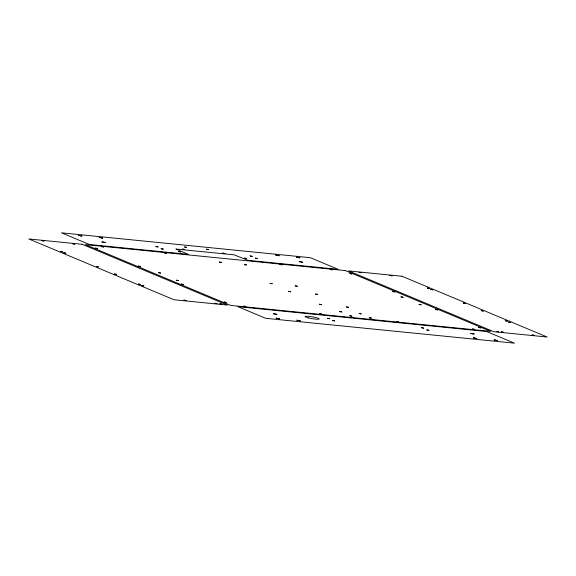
<?xml version="1.0" encoding="UTF-8"?>
<svg xmlns="http://www.w3.org/2000/svg" width="576" height="576" viewBox="0 0 576 576"><rect width="100%" height="100%" fill="white"/><g stroke="black" fill="none" stroke-linecap="round" stroke-linejoin="round"><path stroke-width="0.86" d="M41.825 240.624L43.906 241.027L41.825 240.624M78.473 235.382L81.929 236.045L78.473 235.382M72.612 243.706L74.686 244.102L72.612 243.706M60.43 251.417L62.51 251.813L60.43 251.417M63.706 252.792L65.786 253.188L63.706 252.792M99.202 237.456L102.665 238.118L99.202 237.456M101.952 241.913L105.408 242.568L101.952 241.913M95.35 248.119L97.423 248.515L95.35 248.119M101.506 246.586L103.586 246.989L101.506 246.586M96.329 266.443L98.402 266.839L96.329 266.443M155.916 246.535L157.997 246.938L155.916 246.535M114.358 273.996L116.431 274.392L114.358 273.996M161.165 248.731L163.238 249.127L161.165 248.731M138.298 266.09L140.371 266.486L138.298 266.09M164.333 252.864L166.406 253.26L164.333 252.864M176.033 249.062L188.302 254.376L89.359 244.49L61.495 232.826L310.277 257.681L338.141 269.345L247.99 260.338L234.065 254.808L176.033 249.062M184.5 246.989L186.581 247.385L184.5 246.989M182.606 249.098L184.68 249.494L182.606 249.098M178.574 251.518L180.655 251.914L178.574 251.518M138.449 284.076L140.53 284.472L138.449 284.076M158.522 272.657L160.596 273.053L158.522 272.657M141.732 285.451L143.806 285.847L141.732 285.451M206.489 249.185L208.57 249.581L206.489 249.185M222.811 253.116L224.885 253.512L222.811 253.116M176.551 280.202L178.632 280.598L176.551 280.202M181.238 284.069L183.312 284.465L181.238 284.069M219.319 262.066L221.393 262.462L219.319 262.066M244.541 258.106L246.622 258.502L244.541 258.106M250.157 255.953L252.23 256.349L250.157 255.953M255.398 258.149L257.472 258.545L255.398 258.149M244.447 264.578L246.528 264.974L244.447 264.578M184.097 300.182L186.178 300.578L184.097 300.182M275.738 255.089L279.202 255.751L275.738 255.089M279.929 264.413L282.002 264.809L279.929 264.413M214.884 303.257L216.958 303.653L214.884 303.257M296.474 257.162L299.93 257.825L296.474 257.162M219.91 303.761L221.983 304.157L219.91 303.761M224.186 302.047L226.26 302.443L224.186 302.047M299.218 261.612L302.681 262.274L299.218 261.612M270.13 283.334L272.21 283.73L270.13 283.334M243.785 306.144L245.858 306.54L243.785 306.144M295.265 285.847L297.338 286.243L295.265 285.847M288.533 291.341L290.606 291.737L288.533 291.341M330.192 269.431L332.266 269.827L330.192 269.431M273.398 313.675L276.862 314.338L273.398 313.675M349.79 273.528L351.864 273.924L349.79 273.528M315.547 294.034L317.621 294.43L315.547 294.034M276.149 318.132L279.605 318.794L276.149 318.132M359.086 272.318L361.166 272.714L359.086 272.318M319.349 304.236L321.422 304.632L319.349 304.236M296.878 320.206L300.341 320.861L296.878 320.206M319.802 313.74L321.876 314.136L319.802 313.74M389.873 275.393L391.946 275.789L389.873 275.393M346.363 306.936L348.437 307.332L346.363 306.936M327.37 318.305L329.443 318.701L327.37 318.305M339.667 311.544L341.748 311.94L339.667 311.544M332.611 320.501L334.692 320.897L332.611 320.501M349.834 315.799L351.907 316.195L349.834 315.799M392.731 291.506L394.812 291.902L392.731 291.506M359.143 313.488L361.224 313.884L359.143 313.488M401.026 296.878L403.099 297.274L401.026 296.878M369.31 317.743L371.383 318.139L369.31 317.743M427.327 288.065L429.401 288.461L427.327 288.065M430.603 289.44L432.677 289.836L430.603 289.44M419.054 304.43L421.128 304.826L419.054 304.43M396.446 321.394L398.52 321.79L396.446 321.394M435.679 309.485L437.753 309.881L435.679 309.485M463.219 303.091L465.3 303.487L463.219 303.091M421.603 327.722L423.677 328.118L421.603 327.722M426.852 329.918L428.926 330.314L426.852 329.918M481.248 310.637L483.329 311.04L481.248 310.637M472.464 328.99L474.538 329.386L472.464 328.99M478.62 327.463L480.701 327.859L478.62 327.463M470.671 333.382L474.127 334.044L470.671 333.382M473.414 337.838L476.878 338.501L473.414 337.838M505.346 320.724L507.42 321.12L505.346 320.724M508.622 322.099L510.703 322.495L508.622 322.099M496.339 331.373L498.413 331.769L496.339 331.373M501.365 331.877L503.438 332.273L501.365 331.877M494.15 339.905L497.606 340.567L494.15 339.905M532.145 334.951L534.218 335.347L532.145 334.951M82.202 244.303L28.8 238.968L174.024 299.758L227.426 305.093L82.202 244.303M345.434 270.598L85.342 244.613L230.566 305.402L490.658 331.387L345.434 270.598M401.976 276.242L348.574 270.907L493.798 331.697L547.2 337.032L401.976 276.242M486.641 331.51L237.859 306.655L265.723 318.319L514.505 343.174L486.641 331.51M308.354 317.88A7.186 0.914 9.7 0 0 319.234 318.967A7.186 0.914 9.7 0 0 308.88 316.361A7.186 0.914 9.7 0 0 308.354 317.88"/></g></svg>
